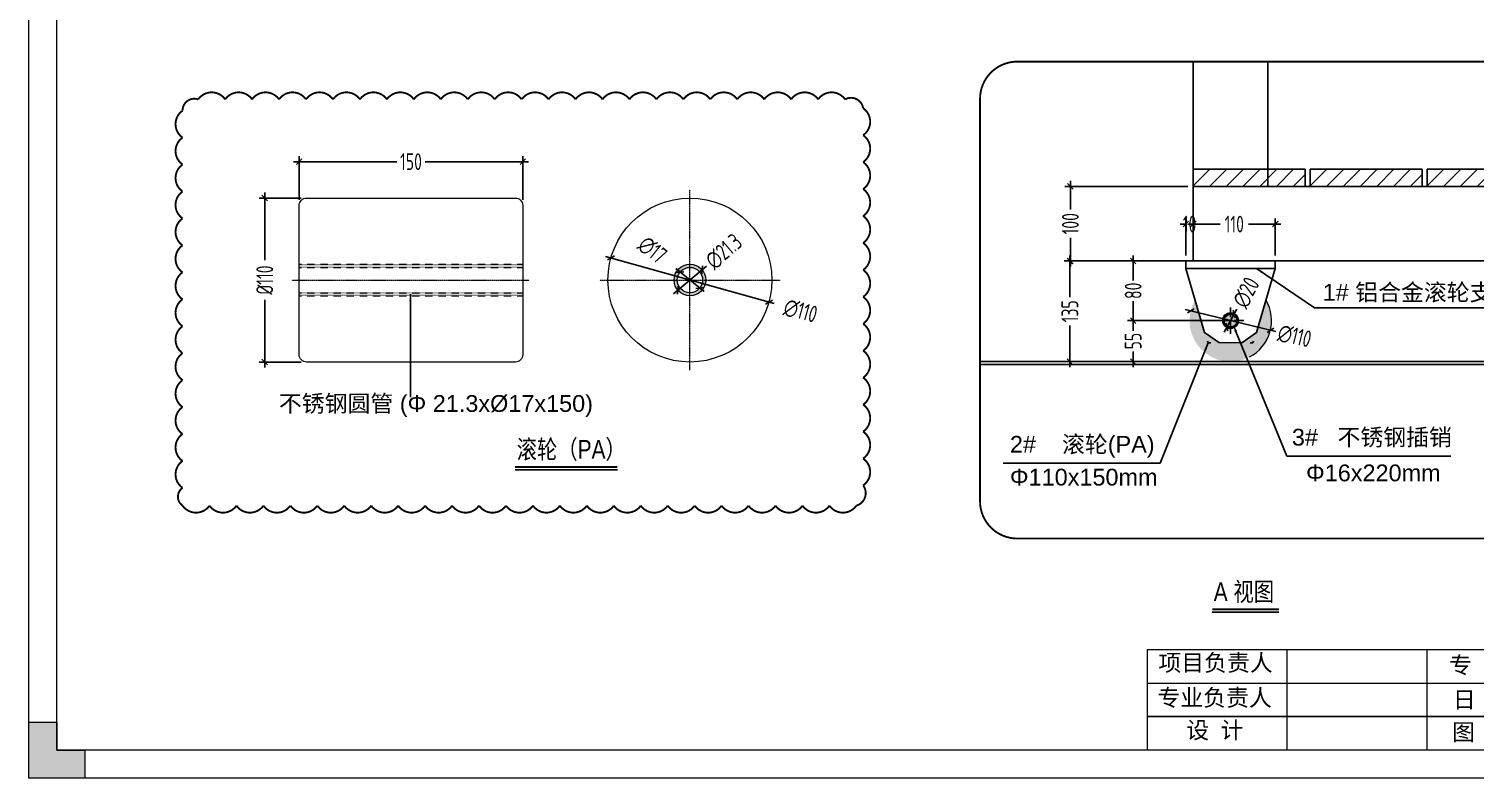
# Model space of a CAD drawing. Header units: millimetres. Extents: x 136606 to 1231039, y 82794 to 127364.
# Drawn here: x 873493 to 877373, y 122467 to 124478 of the extents above; entities that cross this region are included whole.
import ezdxf
from ezdxf import colors
from ezdxf.entities.mleader import LeaderData, LeaderLine
from ezdxf.math import Vec2, Vec3

# ---------------------------------------------------------------- set-up
doc = ezdxf.new("R2010")
doc.units = ezdxf.units.MM
for name, pattern in [('CENTER', [0.6, 0.375, -0.075, 0.075, -0.075]), ('CENTER2', [28.575, 19.05, -3.175, 3.175, -3.175]), ('DASHED2', [0.375, 0.25, -0.125]), ('DIVIDEX2', [63.5, 25.4, -12.7, 0, -12.7, 0, -12.7])]:
    doc.linetypes.add(name, pattern=pattern)
for name, color, linetype in [('BS-Index symbol', 35, 'Continuous'), ('HR-Aluminous', 4, 'Continuous'), ('HR-dimension', 9, 'Continuous'), ('HR-Longgu', 32, 'Continuous'), ('HR-Zhuliang', 3, 'Continuous'), ('HR-看线', 143, 'Continuous'), ('面板', 44, 'Continuous')]:
    doc.layers.add(name, color=color, linetype=linetype)
for name, color, linetype, lineweight in [('dim', 6, 'Continuous', 13), ('图框', 7, 'Continuous', 13), ('文本', 3, 'Continuous', 13)]:
    doc.layers.add(name, color=color, linetype=linetype, lineweight=lineweight)
doc.styles.add('Arial', font='arial.ttf')
doc.styles.add('hztxt', font='ros1.shx', dxfattribs={"width": 0.8, "bigfont": 'hztxt.shx'})
doc.styles.get("Standard").update_dxf_attribs({"font": 'arial.ttf'})
doc.styles.add('工程字体', font='arial.ttf', dxfattribs={"width": 0.8})
doc.dimstyles.new('DIM-15', dxfattribs={"dimscale": 15, "dimtxt": 3, "dimasz": 1, "dimexe": 1, "dimexo": 1, "dimgap": 0.5, "dimtad": 0, "dimdec": 1, "dimrnd": 0.0005, "dimzin": 9, "dimdsep": 46, "dimtxsty": 'hztxt', "dimblk": 'OBLIQUE', "dimcen": 0, "dimdle": 1, "dimclrd": 9, "dimclre": 9, "dimclrt": 2, "dimazin": 2, "dimtfac": 1, "dimtdec": 1, "dimtix": 1, "dimtofl": 0, "dimtmove": 2, "dimatfit": 3, "dimfxl": 1, "dimarcsym": 2})
doc.dimstyles.new('HR-BI-DIM5', dxfattribs={"dimscale": 6, "dimtxt": 5, "dimasz": 1, "dimexe": 1, "dimexo": 1.5, "dimgap": 2, "dimtad": 1, "dimdec": 1, "dimdsep": 46, "dimtxsty": 'hztxt', "dimcen": 0, "dimdle": 1, "dimclrd": 256, "dimclre": 256, "dimclrt": 2, "dimadec": 1, "dimazin": 0, "dimtfac": 1, "dimtdec": 1, "dimtix": 1, "dimtmove": 2, "dimatfit": 3, "dimfxl": 1, "dimtfill": 1, "dimtolj": 1, "dimtzin": 0, "dimarcsym": 1})

# ---------------------------------------------------------------- blocks, each defined once
blk = doc.blocks.new('A$C43d96000')
for p, q in [((60, 0), (-60, 0)), ((-60, 0), (-60, -10)), ((60, -10), (60, 0)), ((-60, -10), (60, -10)), ((-60, -10), (-35, -95.8)), ((60, -10), (35, -95.8)), ((-15, -110), (-35, -95.8)), ((35, -95.8), (15, -110)), ((-30.9, -107.4), (-30, -110)), ((-26.5, -110), (-30, -110)), ((26.5, -110), (30, -110)), ((30.9, -107.4), (30, -110))]:
    blk.add_line(p, q)
at = {"color": 3, "linetype": 'CENTER2'}
for p, q in [((0, -97.6), (0, -62.4)), ((-17.6, -80), (17.6, -80))]:
    blk.add_line(p, q, dxfattribs=at)
blk.add_circle((0, -80), 10)
at = {"layer": '图框'}
blk.add_line((15, -110), (-15, -110), dxfattribs=at)
blk = doc.blocks.new('_Oblique')
at = {"color": 0, "linetype": 'ByBlock', "lineweight": -2}
blk.add_line((-0.5, -0.5), (0.5, 0.5), dxfattribs=at)
blk = doc.blocks.new('*D1213')
at = {"color": 9, "lineweight": -2, "transparency": 16777216}
for p, q in [((876596.6, 123870.1), (876596.6, 123969.1)), ((876616.6, 123870.1), (876616.6, 123969.1)), ((876596.6, 123954.1), (876581.6, 123954.1)), ((876616.6, 123954.1), (876631.6, 123954.1))]:
    blk.add_line(p, q, dxfattribs=at)
at = {"layer": 'Defpoints', "color": 0, "transparency": 16777216}
for p in [(876616.6, 123954.1), (876596.6, 123855.1), (876616.6, 123855.1)]:
    blk.add_point(p, dxfattribs=at)
at = {"color": 9, "lineweight": -2, "transparency": 16777216, "xscale": 15, "yscale": 15, "zscale": 15}
blk.add_blockref('_Oblique', (876596.6, 123954.1), dxfattribs=at)
at = {"color": 9, "lineweight": -2, "transparency": 16777216, "xscale": 15, "yscale": 15, "zscale": 15, "rotation": 180}
blk.add_blockref('_Oblique', (876616.6, 123954.1), dxfattribs=at)
at = {"color": 2, "transparency": 16777216, "insert": (876606.6, 123954.1), "char_height": 45, "attachment_point": 5, "style": 'hztxt'}
blk.add_mtext('10', dxfattribs=at)
blk = doc.blocks.new('*D1214')
at = {"color": 9, "lineweight": -2, "transparency": 16777216}
for p, q in [((876616.6, 123870.1), (876616.6, 123969.1)), ((876836.6, 123870.1), (876836.6, 123969.1)), ((876601.6, 123954.1), (876688.5, 123954.1)), ((876851.6, 123954.1), (876764.7, 123954.1))]:
    blk.add_line(p, q, dxfattribs=at)
at = {"layer": 'Defpoints', "color": 0, "transparency": 16777216}
for p in [(876836.6, 123954.1), (876616.6, 123855.1), (876836.6, 123855.1)]:
    blk.add_point(p, dxfattribs=at)
at = {"color": 9, "lineweight": -2, "transparency": 16777216, "xscale": 15, "yscale": 15, "zscale": 15, "rotation": 180}
blk.add_blockref('_Oblique', (876616.6, 123954.1), dxfattribs=at)
at = {"color": 9, "lineweight": -2, "transparency": 16777216, "xscale": 15, "yscale": 15, "zscale": 15}
blk.add_blockref('_Oblique', (876836.6, 123954.1), dxfattribs=at)
at = {"color": 2, "transparency": 16777216, "insert": (876726.6, 123954.1), "char_height": 45, "attachment_point": 5, "style": 'hztxt'}
blk.add_mtext('110', dxfattribs=at)
blk = doc.blocks.new('*D1025')
at = {"color": 9, "lineweight": -2, "transparency": 16777216}
for p, q in [((876581.6, 123855.1), (876270.4, 123855.1)), ((876285.4, 123870.1), (876285.4, 123758.2)), ((876285.4, 123570.1), (876285.4, 123682)), ((876586.6, 123585.1), (876270.4, 123585.1))]:
    blk.add_line(p, q, dxfattribs=at)
at = {"layer": 'Defpoints', "color": 0, "transparency": 16777216}
for p in [(876596.6, 123855.1), (876285.4, 123585.1), (876601.6, 123585.1)]:
    blk.add_point(p, dxfattribs=at)
at = {"color": 9, "lineweight": -2, "transparency": 16777216, "xscale": 15, "yscale": 15, "zscale": 15}
for p, rotation in [((876285.4, 123855.1), 90), ((876285.4, 123585.1), 270)]:
    blk.add_blockref('_Oblique', p, dxfattribs=dict(at, rotation=rotation))
at = {"color": 2, "transparency": 16777216, "insert": (876285.4, 123720.1), "char_height": 45, "attachment_point": 5, "rotation": 90, "style": 'hztxt'}
blk.add_mtext('135', dxfattribs=at)
blk = doc.blocks.new('*D1215')
at = {"color": 9, "lineweight": -2, "transparency": 16777216}
for p, q in [((876701.6, 123695.1), (876440.3, 123695.1)), ((876455.3, 123710.1), (876455.3, 123668)), ((876455.3, 123570.1), (876455.3, 123612.2)), ((876586.6, 123585.1), (876440.3, 123585.1))]:
    blk.add_line(p, q, dxfattribs=at)
at = {"layer": 'Defpoints', "color": 0, "transparency": 16777216}
for p in [(876455.3, 123695.1), (876716.6, 123695.1), (876601.6, 123585.1)]:
    blk.add_point(p, dxfattribs=at)
at = {"color": 9, "lineweight": -2, "transparency": 16777216, "xscale": 15, "yscale": 15, "zscale": 15}
for p, rotation in [((876455.3, 123695.1), 90), ((876455.3, 123585.1), 270)]:
    blk.add_blockref('_Oblique', p, dxfattribs=dict(at, rotation=rotation))
at = {"color": 2, "transparency": 16777216, "insert": (876455.3, 123640.1), "char_height": 45, "attachment_point": 5, "rotation": 90, "style": 'hztxt'}
blk.add_mtext('55', dxfattribs=at)
blk = doc.blocks.new('*D1026')
at = {"color": 9, "lineweight": -2, "transparency": 16777216}
for p, q in [((876586.6, 123855.1), (876440.3, 123855.1)), ((876455.3, 123870.1), (876455.3, 123803)), ((876455.3, 123680.1), (876455.3, 123747.2)), ((876721.6, 123695.1), (876440.3, 123695.1))]:
    blk.add_line(p, q, dxfattribs=at)
at = {"layer": 'Defpoints', "color": 0, "transparency": 16777216}
for p in [(876455.3, 123855.1), (876601.6, 123855.1), (876736.6, 123695.1)]:
    blk.add_point(p, dxfattribs=at)
at = {"color": 9, "lineweight": -2, "transparency": 16777216, "xscale": 15, "yscale": 15, "zscale": 15}
for p, rotation in [((876455.3, 123855.1), 90), ((876455.3, 123695.1), 270)]:
    blk.add_blockref('_Oblique', p, dxfattribs=dict(at, rotation=rotation))
at = {"color": 2, "transparency": 16777216, "insert": (876455.3, 123775.1), "char_height": 45, "attachment_point": 5, "rotation": 90, "style": 'hztxt'}
blk.add_mtext('80', dxfattribs=at)
blk = doc.blocks.new('*D1216')
at = {"color": 9, "lineweight": -2, "transparency": 16777216}
blk.add_line((876595.1, 123724.7), (876838, 123665.6), dxfattribs=at)
at = {"layer": 'Defpoints', "color": 0, "transparency": 16777216}
for p in [(876609.7, 123721.1), (876823.4, 123669.1)]:
    blk.add_point(p, dxfattribs=at)
at = {"color": 9, "lineweight": -2, "transparency": 16777216, "xscale": 15, "yscale": 15, "zscale": 15}
for p, rotation in [((876609.7, 123721.1), 166.3275993486839), ((876823.4, 123669.1), 346.3275993486839)]:
    blk.add_blockref('_Oblique', p, dxfattribs=dict(at, rotation=rotation))
at = {"color": 2, "transparency": 16777216, "insert": (876888.3, 123653.3), "char_height": 45, "attachment_point": 5, "rotation": 346.3276, "style": 'hztxt'}
blk.add_mtext('∅110', dxfattribs=at)
blk = doc.blocks.new('*U940')
blk.add_line((0, 0), (17.89, 0))
at = {"const_width": 0.5}
blk.add_lwpolyline([(0, 0.75), (17.89, 0.75)], dxfattribs=at)
at = {"style": '工程字体', "width": 0.8}
blk.add_attdef('图名标注', (0.42, 3), '', height=5, dxfattribs=at)
blk = doc.blocks.new('*U941')
blk.add_line((0, 0), (27.44, 0))
at = {"const_width": 0.5}
blk.add_lwpolyline([(0, 0.75), (27.44, 0.75)], dxfattribs=at)
at = {"style": '工程字体', "width": 0.8}
blk.add_attdef('图名标注', (0.42, 3), '', height=5, dxfattribs=at)
blk = doc.blocks.new('*D1031')
at = {"color": 9, "lineweight": -2, "transparency": 16777216}
for p, q in [((874202.8, 124121.6), (874479.7, 124121.6)), ((874217.8, 124019), (874217.8, 124136.6)), ((874832.8, 124121.6), (874555.9, 124121.6)), ((874817.8, 124019), (874817.8, 124136.6))]:
    blk.add_line(p, q, dxfattribs=at)
at = {"layer": 'Defpoints', "color": 0, "transparency": 16777216}
for p in [(874817.8, 124121.6), (874217.8, 124004, 0), (874817.8, 124004, 0)]:
    blk.add_point(p, dxfattribs=at)
at = {"color": 9, "lineweight": -2, "transparency": 16777216, "xscale": 15, "yscale": 15, "zscale": 15, "rotation": 180}
blk.add_blockref('_Oblique', (874217.8, 124121.6), dxfattribs=at)
at = {"color": 9, "lineweight": -2, "transparency": 16777216, "xscale": 15, "yscale": 15, "zscale": 15}
blk.add_blockref('_Oblique', (874817.8, 124121.6), dxfattribs=at)
at = {"color": 2, "transparency": 16777216, "insert": (874517.8, 124121.6), "char_height": 45, "attachment_point": 5, "style": 'hztxt'}
blk.add_mtext('150', dxfattribs=at)
blk = doc.blocks.new('*D1032')
at = {"color": 9, "lineweight": -2, "transparency": 16777216}
for p, q in [((874125.4, 124039), (874125.4, 123857.1)), ((874222.8, 124024), (874110.4, 124024)), ((874125.4, 123569), (874125.4, 123750.9)), ((874222.8, 123584), (874110.4, 123584))]:
    blk.add_line(p, q, dxfattribs=at)
at = {"layer": 'Defpoints', "color": 0, "transparency": 16777216}
for p in [(874237.8, 124024, 0), (874125.4, 123584), (874237.8, 123584, 0)]:
    blk.add_point(p, dxfattribs=at)
at = {"color": 9, "lineweight": -2, "transparency": 16777216, "xscale": 15, "yscale": 15, "zscale": 15}
for p, rotation in [((874125.4, 124024), 90), ((874125.4, 123584), 270)]:
    blk.add_blockref('_Oblique', p, dxfattribs=dict(at, rotation=rotation))
at = {"color": 2, "transparency": 16777216, "insert": (874125.4, 123804), "char_height": 45, "attachment_point": 5, "rotation": 90, "style": 'hztxt'}
blk.add_mtext('%%C110', dxfattribs=at)
blk = doc.blocks.new('*D1217')
at = {"color": 9, "lineweight": -2, "transparency": 16777216}
blk.add_line((875039.9, 123867.4), (875492.5, 123740.6), dxfattribs=at)
at = {"layer": 'Defpoints', "color": 0, "transparency": 16777216}
for p in [(875054.3, 123863.3), (875478, 123744.7)]:
    blk.add_point(p, dxfattribs=at)
at = {"color": 9, "lineweight": -2, "transparency": 16777216, "xscale": 15, "yscale": 15, "zscale": 15}
for p, rotation in [((875054.3, 123863.3), 164.353620166575), ((875478, 123744.7), 344.3536201665749)]:
    blk.add_blockref('_Oblique', p, dxfattribs=dict(at, rotation=rotation))
at = {"color": 2, "transparency": 16777216, "insert": (875562.8, 123720.9), "char_height": 45, "attachment_point": 5, "rotation": 344.3536, "style": 'hztxt'}
blk.add_mtext('∅110', dxfattribs=at)
blk = doc.blocks.new('*D1218')
at = {"color": 9, "lineweight": -2, "transparency": 16777216}
blk.add_line((875222.1, 123766.9), (875310.2, 123841.1), dxfattribs=at)
at = {"layer": 'Defpoints', "color": 0, "transparency": 16777216}
for p in [(875298.8, 123831.4), (875233.6, 123776.6)]:
    blk.add_point(p, dxfattribs=at)
at = {"color": 9, "lineweight": -2, "transparency": 16777216, "xscale": 15, "yscale": 15, "zscale": 15}
for p, rotation in [((875298.8, 123831.4), 40.08886874889927), ((875233.6, 123776.6), 220.0888687488993)]:
    blk.add_blockref('_Oblique', p, dxfattribs=dict(at, rotation=rotation))
at = {"color": 2, "transparency": 16777216, "insert": (875357.1, 123880.6), "char_height": 45, "attachment_point": 5, "rotation": 40.0889, "style": 'hztxt'}
blk.add_mtext('∅21.3', dxfattribs=at)
blk = doc.blocks.new('*D1219')
at = {"color": 9, "lineweight": -2, "transparency": 16777216}
blk.add_line((875304.4, 123773.4), (875227.9, 123834.6), dxfattribs=at)
at = {"layer": 'Defpoints', "color": 0, "transparency": 16777216}
for p in [(875239.6, 123825.2), (875292.7, 123782.8)]:
    blk.add_point(p, dxfattribs=at)
at = {"color": 9, "lineweight": -2, "transparency": 16777216, "xscale": 15, "yscale": 15, "zscale": 15}
for p, rotation in [((875239.6, 123825.2), 141.3305721543811), ((875292.7, 123782.8), 321.3305721543811)]:
    blk.add_blockref('_Oblique', p, dxfattribs=dict(at, rotation=rotation))
at = {"color": 2, "transparency": 16777216, "insert": (875165.3, 123884.7), "char_height": 45, "attachment_point": 5, "rotation": 321.3306, "style": 'hztxt'}
blk.add_mtext('∅17', dxfattribs=at)
blk = doc.blocks.new('*D1033')
at = {"color": 9, "lineweight": -2, "transparency": 16777216}
blk.add_line((876699.5, 123664.5), (876733.6, 123725.7), dxfattribs=at)
at = {"layer": 'Defpoints', "color": 0, "transparency": 16777216}
for p in [(876726.3, 123712.6), (876706.8, 123677.6)]:
    blk.add_point(p, dxfattribs=at)
at = {"color": 9, "lineweight": -2, "transparency": 16777216, "xscale": 15, "yscale": 15, "zscale": 15}
for p, rotation in [((876726.3, 123712.6), 60.86394608819514), ((876706.8, 123677.6), 240.8639460881952)]:
    blk.add_blockref('_Oblique', p, dxfattribs=dict(at, rotation=rotation))
at = {"color": 2, "transparency": 16777216, "insert": (876758.5, 123770.3), "char_height": 45, "attachment_point": 5, "rotation": 60.8639, "style": 'hztxt'}
blk.add_mtext('∅20', dxfattribs=at)
blk = doc.blocks.new('*D1222')
at = {"color": 9, "lineweight": -2, "transparency": 16777216}
for p, q in [((876601.6, 124055.1), (876271.8, 124055.1)), ((876286.8, 124070.1), (876286.8, 123993.2)), ((876286.8, 123840.1), (876286.8, 123917)), ((876601.6, 123855.1), (876271.8, 123855.1))]:
    blk.add_line(p, q, dxfattribs=at)
at = {"layer": 'Defpoints', "color": 0, "transparency": 16777216}
for p in [(876616.6, 124055.1), (876286.8, 123855.1), (876616.6, 123855.1)]:
    blk.add_point(p, dxfattribs=at)
at = {"color": 9, "lineweight": -2, "transparency": 16777216, "xscale": 15, "yscale": 15, "zscale": 15}
for p, rotation in [((876286.8, 124055.1), 90), ((876286.8, 123855.1), 270)]:
    blk.add_blockref('_Oblique', p, dxfattribs=dict(at, rotation=rotation))
at = {"color": 2, "transparency": 16777216, "insert": (876286.8, 123955.1), "char_height": 45, "attachment_point": 5, "rotation": 90, "style": 'hztxt'}
blk.add_mtext('100', dxfattribs=at)
blk = doc.blocks.new('GW-TK')
at = {"layer": '图框', "linetype": 'Continuous', "lineweight": 0}
h = blk.add_hatch(color=256, dxfattribs=at)
h.dxf.hatch_style = 1
h.paths.add_polyline_path([(927193.56, 464418.01), (927193.56, 464423.01), (927188.55, 464423.01), (927188.55, 464428.01), (927183.55, 464428.01), (927183.55, 464418.01)])
at = {"layer": '图框', "linetype": 'Continuous'}
for p, q in [((927383.55, 464441.02), (927383.55, 464423.01)), ((927408.55, 464441.02), (927408.55, 464423.01)), ((927433.55, 464441.02), (927433.55, 464423.01)), ((927383.55, 464435.01), (927523.55, 464435.01)), ((927451.56, 464429.01), (927383.55, 464429.01)), ((927383.55, 464429.01), (927598.55, 464429.01))]:
    blk.add_line(p, q, dxfattribs=at)
at = {"layer": '图框'}
for points in [[(927183.55, 464715.01), (927603.55, 464715.01), (927603.55, 464418.01), (927183.55, 464418.01)], [(927188.55, 464710.01), (927598.55, 464710.01), (927598.55, 464423.01), (927188.55, 464423.01)]]:
    blk.add_lwpolyline(points, close=True, dxfattribs=at)
at = {"layer": '图框', "linetype": 'Continuous'}
blk.add_lwpolyline([(927383.55, 464441.02), (927598.55, 464441.02)], dxfattribs=at)
at = {"layer": '图框', "linetype": 'Continuous', "lineweight": 0}
blk.add_lwpolyline([(927188.55, 464428.01), (927188.55, 464423.01), (927193.56, 464423.01), (927193.56, 464418.01), (927183.55, 464418.01), (927183.55, 464428.01)], close=True, dxfattribs=at)
at = {"layer": '图框', "linetype": 'Continuous', "char_height": 3, "attachment_point": 1}
for s, width, heights, insert in [('{\\fSimSun|b0|i0|c134|p2;项目负责人}', 26.0225, [0], (927385.56, 464440.15)), ('{\\fSimSun|b0|i0|c134|p2;专 业}', 12.8345, [0], (927437.53, 464439.73)), ('{\\fSimSun|b0|i0|c134|p2;专业负责人}', 24.6361, [2.04], (927385.39, 464433.9)), ('{\\fSimSun|b0|i0|c134|p2;日 期}', 11.224, [0], (927438.25, 464433.55)), ('{\\fSimSun|b0|i0|c134|p2;设 计}', 16.2353, [0], (927390.55, 464428.09)), ('{\\fSimSun|b0|i0|c134|p2;图 号}', 23.6261, [0], (927438.11, 464427.75))]:
    blk.add_mtext_dynamic_manual_height_columns(s, width=width, gutter_width=17.5, heights=heights, dxfattribs=dict(at, insert=insert))

msp = doc.modelspace()

# ---------------------------------------------------------------- hatches: boundary and pattern name
at = {"layer": 'HR-dimension'}
h = msp.add_hatch(color=8, dxfattribs=at)
h.dxf.hatch_style = 1
h.paths.add_polyline_path([(876737.8519, 123695.1132, -1), (876695.2519, 123695.1132, -1)], flags=16)
h.paths.add_polyline_path([(876733.5519, 123695.1132, -1), (876699.5519, 123695.1132, -1)], flags=0)
edge = h.paths.add_edge_path()
edge.add_line((876811.7736, 123750.1843), (876786.4624, 123663.429))
edge.add_line((876786.4624, 123663.429), (876746.5519, 123635.1132))
edge.add_line((876746.5519, 123635.1132), (876686.5519, 123635.1132))
edge.add_line((876686.5519, 123635.1132), (876646.6414, 123663.429))
edge.add_line((876646.6414, 123663.429), (876621.3302, 123750.1843))
edge.add_arc((876716.5519, 123695.1132), 110, 149.9572163, 390.0427837)
at = {"layer": '图框'}
h = msp.add_hatch(color=256, dxfattribs=at)
h.paths.add_polyline_path([(874817.7572, 123770.0043), (874217.7572, 123770.0043), (874217.7572, 123761.4043), (874817.7572, 123761.4043)])
h.paths.add_polyline_path([(874817.7572, 123846.6043), (874217.7572, 123846.6043), (874217.7572, 123838.0043), (874817.7572, 123838.0043)])
h = msp.add_hatch(color=256, dxfattribs=at)
edge = h.paths.add_edge_path(flags=17)
edge.add_arc((875266.1642, 123804.0043), 34, 0, 360)
edge = h.paths.add_edge_path()
edge.add_arc((875266.1642, 123804.0043), 42.6, 0, 360)
h = msp.add_hatch(color=256, dxfattribs=at)
edge = h.paths.add_edge_path(flags=17)
edge.add_arc((876716.5519, 123695.1132), 17, 0, 360)
edge = h.paths.add_edge_path()
edge.add_arc((876716.5519, 123695.1132), 21.3, 0, 360)
at = {"layer": '面板'}
h = msp.add_hatch(dxfattribs=at)
h.set_pattern_fill('ANSI31', color=256, scale=10)
h.set_pattern_definition([(45, (849158.295, 106835.662), (-22.45064, 22.45064), [])])
h.paths.add_polyline_path([(876916.5134, 124101.1132), (876616.5519, 124101.1132), (876616.5519, 124055.1132), (876916.5134, 124055.1132)])
h = msp.add_hatch(dxfattribs=at)
h.set_pattern_fill('ANSI31', color=256, scale=10)
h.set_pattern_definition([(45, (849472.256, 106835.662), (-22.45064, 22.45064), [])])
h.paths.add_polyline_path([(877230.4748, 124101.1132), (876930.5134, 124101.1132), (876930.5134, 124055.1132), (877230.4748, 124055.1132)])
h = msp.add_hatch(dxfattribs=at)
h.set_pattern_fill('ANSI31', color=256, scale=10)
h.set_pattern_definition([(45, (849786.218, 106835.662), (-22.45064, 22.45064), [])])
h.paths.add_polyline_path([(877544.4363, 124101.1132), (877244.4748, 124101.1132), (877244.4748, 124055.1132), (877544.4363, 124055.1132)])

# ---------------------------------------------------------------- linework, layer by layer
at = {"layer": 'BS-Index symbol', "color": 1, "linetype": 'DIVIDEX2', "const_width": 5, "flags": 128}
for points in [[(876144.4427, 124390.1603), (877444.4363, 124390.1603, -0.414213562), (877544.4363, 124290.1603), (877544.4363, 123210.2074, -0.414213562), (877444.4363, 123110.2074), (876144.4427, 123110.2074, -0.414213562), (876044.4427, 123210.2074), (876044.4427, 124290.1603, -0.414213562)], [(873904.9344, 123198.5273, 0.52056705), (873977.2461, 123198.5273, 0.52056705), (874049.5577, 123198.5273, 0.52056705), (874121.8694, 123198.5273, 0.52056705), (874194.181, 123198.5273, 0.52056705), (874266.4926, 123198.5273, 0.52056705), (874338.8043, 123198.5273, 0.52056705), (874411.1159, 123198.5273, 0.52056705), (874483.4276, 123198.5273, 0.52056705), (874555.7392, 123198.5273, 0.52056705), (874628.0508, 123198.5273, 0.52056705), (874700.3625, 123198.5273, 0.52056705), (874772.6741, 123198.5273, 0.52056705), (874844.9858, 123198.5273, 0.52056705), (874917.2974, 123198.5273, 0.52056705), (874989.609, 123198.5273, 0.52056705), (875061.9207, 123198.5273, 0.52056705), (875134.2323, 123198.5273, 0.52056705), (875206.544, 123198.5273, 0.52056705), (875278.8556, 123198.5273, 0.52056705), (875351.1672, 123198.5273, 0.52056705), (875423.4789, 123198.5273, 0.52056705), (875495.7905, 123198.5273, 0.52056705), (875568.1022, 123198.5273, 0.52056705), (875640.4138, 123198.5273, 0.52056705), (875712.7255, 123198.5273, 0.52056705), (875730.9113, 123252.6531, 0.52056705), (875730.9113, 123324.9647, 0.52056705), (875730.9113, 123397.2764, 0.52056705), (875730.9113, 123469.588, 0.52056705), (875730.9113, 123541.8997, 0.52056705), (875730.9113, 123614.2113, 0.52056705), (875730.9113, 123686.5229, 0.52056705), (875730.9113, 123758.8346, 0.52056705), (875730.9113, 123831.1462, 0.52056705), (875730.9113, 123903.4579, 0.52056705), (875730.9113, 123975.7695, 0.52056705), (875730.9113, 124048.0811, 0.52056705), (875730.9113, 124120.3928, 0.52056705), (875730.9113, 124192.7044, 0.52056705), (875730.9113, 124265.0161, 0.52056705), (875682.4112, 124288.8276, 0.52056705), (875610.0996, 124288.8276, 0.52056705), (875537.7879, 124288.8276, 0.52056705), (875465.4763, 124288.8276, 0.52056705), (875393.1647, 124288.8276, 0.52056705), (875320.853, 124288.8276, 0.52056705), (875248.5414, 124288.8276, 0.52056705), (875176.2297, 124288.8276, 0.52056705), (875103.9181, 124288.8276, 0.52056705), (875031.6065, 124288.8276, 0.52056705), (874959.2948, 124288.8276, 0.52056705), (874886.9832, 124288.8276, 0.52056705), (874814.6715, 124288.8276, 0.52056705), (874742.3599, 124288.8276, 0.52056705), (874670.0482, 124288.8276, 0.52056705), (874597.7366, 124288.8276, 0.52056705), (874525.425, 124288.8276, 0.52056705), (874453.1133, 124288.8276, 0.52056705), (874380.8017, 124288.8276, 0.52056705), (874308.49, 124288.8276, 0.52056705), (874236.1784, 124288.8276, 0.52056705), (874163.8668, 124288.8276, 0.52056705), (874091.5551, 124288.8276, 0.52056705), (874019.2435, 124288.8276, 0.52056705), (873946.9318, 124288.8276, 0.52056705), (873904.9344, 124258.5134, 0.52056705), (873904.9344, 124186.2017, 0.52056705), (873904.9344, 124113.8901, 0.52056705), (873904.9344, 124041.5785, 0.52056705), (873904.9344, 123969.2668, 0.52056705), (873904.9344, 123896.9552, 0.52056705), (873904.9344, 123824.6435, 0.52056705), (873904.9344, 123752.3319, 0.52056705), (873904.9344, 123680.0202, 0.52056705), (873904.9344, 123607.7086, 0.52056705), (873904.9344, 123535.397, 0.52056705), (873904.9344, 123463.0853, 0.52056705), (873904.9344, 123390.7737, 0.52056705), (873904.9344, 123318.462, 0.52056705), (873904.9344, 123246.1504, 0.52056705)]]:
    msp.add_lwpolyline(points, format="xyb", close=True, dxfattribs=at)
at = {"layer": 'dim'}
for centre, radius in [((875266.1642, 123804.0043, 0.0003), 42.6), ((876716.5519, 123695.1132), 21.3)]:
    msp.add_circle(centre, radius, dxfattribs=at)
at = {"layer": 'HR-Aluminous'}
msp.add_lwpolyline([(876816.5519, 124390.1603), (876816.5519, 124055.1132), (876616.5519, 124055.1132), (876616.5519, 124390.1603)], dxfattribs=at)
at = {"layer": 'HR-Zhuliang'}
msp.add_lwpolyline([(877544.4363, 123855.1132), (876616.5519, 123855.1132), (876616.5519, 124055.1132), (877408.1988, 124055.1132)], dxfattribs=at)
at = {"layer": 'HR-看线'}
for points in [[(877544.4363, 123585.1132), (876044.4427, 123585.1132)], [(876044.4427, 123577.1132), (877544.4363, 123577.1132)]]:
    msp.add_lwpolyline(points, dxfattribs=at)
at = {"layer": '图框', "color": 1, "linetype": 'CENTER', "ltscale": 0.5}
for p, q in [((875266.1642, 123562.0043, 0.0003), (875266.1642, 124046.0043, 0.0003)), ((874198.287, 123804.0043, 0.0003), (874834.7273, 123804.0043, 0.0003)), ((875024.1642, 123804.0043, 0.0003), (875508.1642, 123804.0043, 0.0003))]:
    msp.add_line(p, q, dxfattribs=at)
at = {"layer": '图框', "linetype": 'DASHED2', "ltscale": 0.5}
for p, q in [((874217.7572, 123846.6043, 0.0003), (874817.7572, 123846.6043, 0.0003)), ((874217.7572, 123838.0043, 0.0003), (874817.7572, 123838.0043, 0.0003)), ((874217.7572, 123770.0043, 0.0003), (874817.7572, 123770.0043, 0.0003)), ((874217.7572, 123761.4043, 0.0003), (874817.7572, 123761.4043, 0.0003))]:
    msp.add_line(p, q, dxfattribs=at)
at = {"layer": '图框', "elevation": 0.0003}
msp.add_lwpolyline([(874237.7572, 124024.0043), (874797.7572, 124024.0043, -0.414213562), (874817.7572, 124004.0043), (874817.7572, 123604.0043, -0.414213562), (874797.7572, 123584.0043), (874237.7572, 123584.0043, -0.414213562), (874217.7572, 123604.0043), (874217.7572, 124004.0043, -0.414213562)], format="xyb", close=True, dxfattribs=at)
at = {"layer": '图框'}
for centre, radius in [((875266.1642, 123804.0043, 0.0003), 220), ((875266.1642, 123804.0043, 0.0003), 34), ((876716.5519, 123695.1132), 17)]:
    msp.add_circle(centre, radius, dxfattribs=at)
msp.add_arc((876716.5519, 123695.1132), 110, 297.4276327, 30.0427837, dxfattribs=at)
at = {"layer": '面板'}
for points in [[(876916.5134, 124101.1132), (876616.5519, 124101.1132), (876616.5519, 124055.1132), (876916.5134, 124055.1132)], [(877230.4748, 124101.1132), (876930.5134, 124101.1132), (876930.5134, 124055.1132), (877230.4748, 124055.1132)], [(877544.4363, 124101.1132), (877244.4748, 124101.1132), (877244.4748, 124055.1132), (877544.4363, 124055.1132)]]:
    msp.add_lwpolyline(points, close=True, dxfattribs=at)

# ---------------------------------------------------------------- block references
at = {"xscale": 10, "yscale": 10, "zscale": 10}
for name, p, values in [('*U941', (874797.147, 123294.718), {'图名标注': '滚轮（PA）'}), ('*U940', (876667.278, 122912.693), {'图名标注': 'A 视图'})]:
    msp.add_blockref(name, p, dxfattribs=at).add_auto_attribs(values)
at = {"layer": 'HR-Longgu', "xscale": 2, "yscale": 2, "zscale": 2}
msp.add_blockref('A$C43d96000', (876716.5519, 123855.1132), dxfattribs=at)
at = {"layer": '文本', "xscale": 15, "yscale": 15, "zscale": 15}
msp.add_blockref('GW-TK', (-13034260.5095, -6843802.7788), dxfattribs=at)

# ---------------------------------------------------------------- texts
at = {"layer": '文本', "style": 'Arial'}
for s, p in [('1# 铝合金滚轮支座', (876963.6916, 123748.5785)), ('不锈钢圆管 (Φ 21.3x%%C17x150)', (874163.331, 123450.2058)), ('2#    滚轮(PA)', (876124.621, 123340.7375)), ('3#   不锈钢插销', (876881.1495, 123359.73)), ('Φ16x220mm', (876919.0443, 123263.8544)), ('Φ110x150mm', (876124.621, 123252.5754))]:
    msp.add_text(s, height=45, dxfattribs=at).set_placement(p)

# ---------------------------------------------------------------- dimensions: what is measured, and where the dimension line sits
for base, p1, p2, override, picture, middle in [((874817.7572, 124121.5691), (874217.7572, 124004.0043, 0.0003), (874817.7572, 124004.0043, 0.0003), {"dimlfac": 0.25}, '*D1031', (874517.7572, 124121.5691)), ((876616.5519, 123954.0696), (876596.5519, 123855.1132), (876616.5519, 123855.1132), {"dimlfac": 0.5}, '*D1213', (876606.5519, 123954.0696)), ((876836.5519, 123954.0696), (876616.5519, 123855.1132), (876836.5519, 123855.1132), {"dimlfac": 0.5}, '*D1214', (876726.5519, 123954.0696))]:
    dim = msp.add_linear_dim(base=base, p1=p1, p2=p2, dimstyle='DIM-15', override=override)
    dim.commit()
    dim.dimension.update_dxf_attribs({"geometry": picture, "text_midpoint": middle})
dim = msp.add_linear_dim(base=(874125.3961, 123584.0043), p1=(874237.7572, 124024.0043, 0.0003), p2=(874237.7572, 123584.0043, 0.0003), angle=90, text='%%C<>', dimstyle='DIM-15', override={"dimlfac": 0.25})
dim.commit()
dim.dimension.update_dxf_attribs({"geometry": '*D1032', "text_midpoint": (874125.3961, 123804.0043)})
for base, p1, p2, picture, middle in [((876286.7688, 123855.1132), (876616.5519, 124055.1132), (876616.5519, 123855.1132), '*D1222', (876286.7688, 123955.1132)), ((876285.4497, 123585.1132), (876596.5519, 123855.1132), (876601.5519, 123585.1132), '*D1025', (876285.4497, 123720.1132)), ((876455.2874, 123855.1132), (876736.5519, 123695.1132), (876601.5519, 123855.1132), '*D1026', (876455.2874, 123775.1132)), ((876455.2874, 123695.1132), (876601.5519, 123585.1132), (876716.5519, 123695.1132), '*D1215', (876455.2874, 123640.1132))]:
    dim = msp.add_linear_dim(base=base, p1=p1, p2=p2, angle=90, dimstyle='DIM-15', override={"dimlfac": 0.5})
    dim.commit()
    dim.dimension.update_dxf_attribs({"geometry": picture, "text_midpoint": middle})
for p1, p2, override, picture, middle in [((875233.5733, 123776.5709, 0.0003), (875298.7552, 123831.4376, 0.0003), {"dimlfac": 0.25}, '*D1218', (875357.1194, 123880.5654, 0.0003)), ((875292.7102, 123782.7602, 0.0003), (875239.6183, 123825.2484, 0.0003), {"dimlfac": 0.25}, '*D1219', (875165.3236, 123884.7045, 0.0003)), ((875054.3164, 123863.3381, 0.0003), (875478.012, 123744.6704, 0.0003), {"dimlfac": 0.25}, '*D1217', (875562.7703, 123720.9315, 0.0003)), ((876706.8142, 123677.6439), (876726.2896, 123712.5825), {"dimlfac": 0.5}, '*D1033', (876758.4595, 123770.2949)), ((876609.669, 123721.1139), (876823.4349, 123669.1125), {"dimlfac": 0.5}, '*D1216', (876888.3246, 123653.3272))]:
    dim = msp.add_diameter_dim_2p(p1=p1, p2=p2, dimstyle='DIM-15', override=override)
    dim.commit()
    dim.dimension.update_dxf_attribs({"geometry": picture, "text_midpoint": middle, "dimtype": 163})

# ---------------------------------------------------------------- leaders
at = {"layer": 'HR-dimension'}
for points in [[(876786.194, 123835.1132), (876941.7773, 123729.7365), (877477.1856, 123729.7365)], [(874516.1519, 123765.866, 0.0003), (874516.0699, 123489.9853, 0.0003)], [(876656.5519, 123635.1132), (876527.8613, 123312.5938), (876106.7899, 123312.5938)]]:
    msp.add_leader(points, dimstyle='HR-BI-DIM5', override={"dimasz": 3, "dimtad": 0}, dxfattribs=at)
ml = msp.add_multileader_mtext('Standard', dxfattribs=at)
ml.set_content('', color=256)
ml.set_leader_properties()
ml.build(insert=Vec2(0, 0))
ml.multileader.update_dxf_attribs({"arrow_head_size": 20})
ctx = ml.context
ctx.base_point, ctx.arrow_head_size, ctx.plane_origin = Vec3(877307.3345, 123330.9678), 20, Vec3(876774.4461, 123124.8629)
notes = []
notes.append((ctx, [(0, (1, 1, 0), (876867.2077, 123330.9678), (1, 0), 440.1268, [(0, [(876723.4887, 123684.38)], 0, [])])]))
ctx.mtext.insert, ctx.mtext.flow_direction = Vec3(877309.3345, 123332.9678), 5
for ctx, leaders in notes:
    for number, flags, end, landing, length, lines in leaders:
        leader = LeaderData()
        leader.index, (leader.has_last_leader_line, leader.has_dogleg_vector, leader.attachment_direction) = number, flags
        leader.last_leader_point, leader.dogleg_vector, leader.dogleg_length = Vec3(end), Vec3(landing), length
        for number, points, colour, breaks in lines:
            line = LeaderLine()
            line.index, line.vertices, line.color, line.breaks = number, Vec3.list(points), colors.encode_raw_color(colour), breaks
            leader.lines.append(line)
        ctx.leaders.append(leader)

doc.saveas('drawing.dxf')
